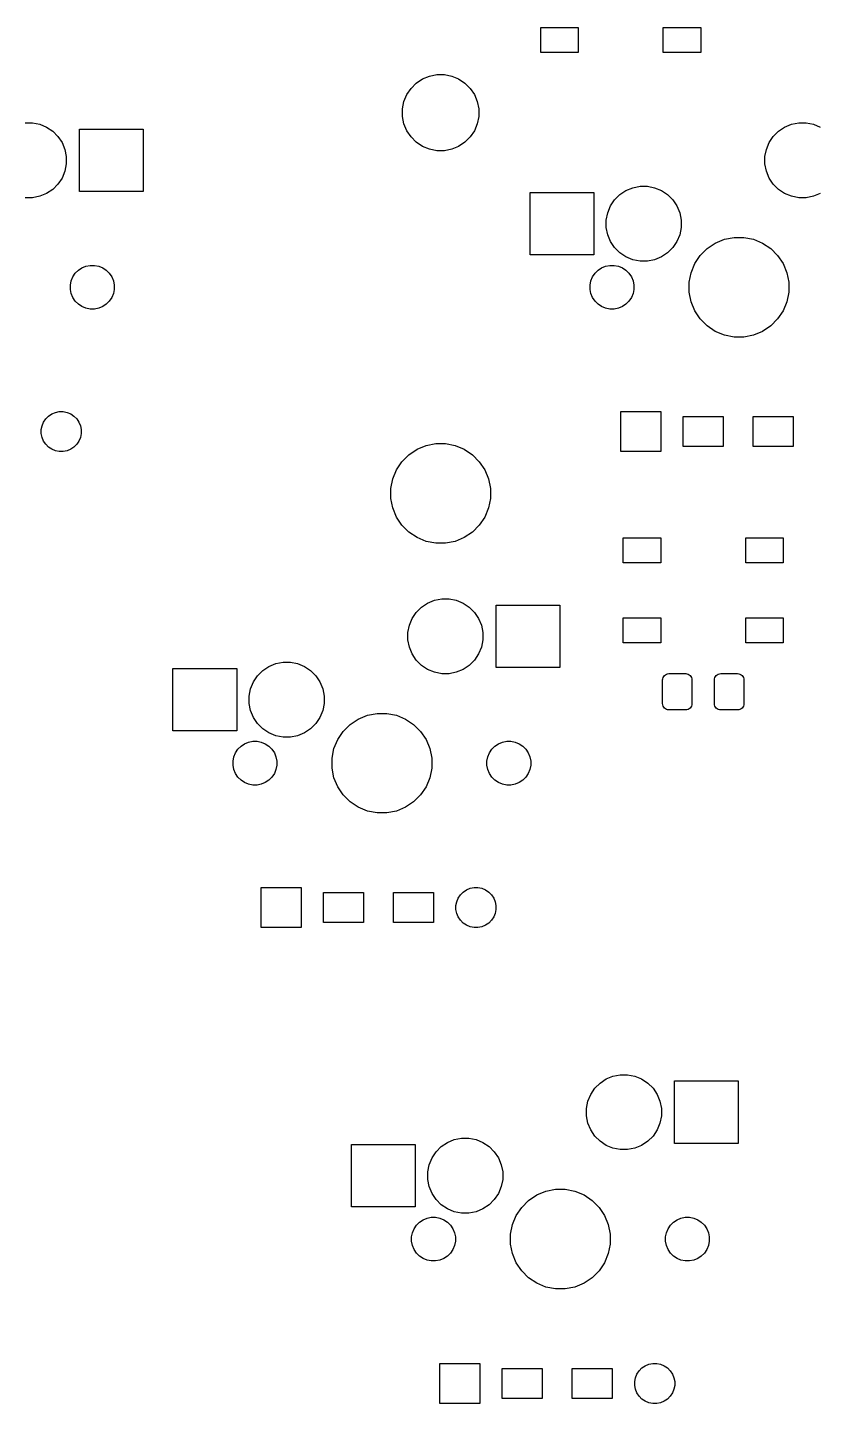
# Model space of a CAD drawing. Extents: x 49 to 351, y -118 to -25.
# Drawn here: x 283.5 to 315, y -116.1 to -61 of the extents above; entities that cross this region are included whole.
import ezdxf

# ---------------------------------------------------------------- set-up
doc = ezdxf.new("R2010")
doc.units = 0
doc.layers.add('BLACK', color=7, linetype='CONTINUOUS')

msp = doc.modelspace()

# ---------------------------------------------------------------- linework, layer by layer
at = {"layer": 'BLACK', "linetype": 'CONTINUOUS'}
for p, q in [((304.013, -62.044), (304.013, -61.044)), ((304.013, -61.044), (305.513, -61.044)), ((305.513, -61.044), (305.513, -62.044)), ((308.913, -62.044), (308.913, -61.044)), ((308.913, -61.044), (310.413, -61.044)), ((310.413, -61.044), (310.413, -62.044)), ((305.513, -62.044), (304.013, -62.044)), ((310.413, -62.044), (308.913, -62.044)), ((298.822, -63.481), (299.034, -63.2687)), ((299.034, -63.2687), (299.284, -63.1019)), ((299.284, -63.1019), (299.561, -62.9871)), ((299.561, -62.9871), (299.856, -62.9285)), ((299.856, -62.9285), (300.156, -62.9285)), ((300.156, -62.9285), (300.45, -62.9871)), ((300.45, -62.9871), (300.728, -63.1019)), ((300.728, -63.1019), (300.977, -63.2687)), ((300.977, -63.2687), (301.19, -63.481)), ((298.54, -64.008), (298.655, -63.7306)), ((298.655, -63.7306), (298.822, -63.481)), ((301.19, -63.481), (301.356, -63.7306)), ((301.356, -63.7306), (301.471, -64.008)), ((298.482, -64.3024), (298.54, -64.008)), ((298.482, -64.6026), (298.482, -64.3024)), ((301.471, -64.008), (301.53, -64.3024)), ((301.53, -64.3024), (301.53, -64.6026)), ((283.38, -64.8575), (283.675, -64.8575)), ((283.675, -64.8575), (283.965, -64.9151)), ((283.965, -64.9151), (284.238, -65.0282)), ((298.54, -64.897), (298.482, -64.6026)), ((298.655, -65.1744), (298.54, -64.897)), ((301.471, -64.897), (301.356, -65.1744)), ((301.53, -64.6026), (301.471, -64.897)), ((313.773, -65.0282), (314.046, -64.9151)), ((314.046, -64.9151), (314.336, -64.8575)), ((314.336, -64.8575), (314.631, -64.8575)), ((314.631, -64.8575), (314.921, -64.9151)), ((314.921, -64.9151), (315.194, -65.0282)), ((284.238, -65.0282), (284.484, -65.1924)), ((284.484, -65.1924), (284.693, -65.4013)), ((284.693, -65.4013), (284.857, -65.647)), ((285.554, -67.6075), (285.554, -65.1075)), ((285.554, -65.1075), (288.104, -65.1075)), ((288.104, -65.1075), (288.104, -67.6075)), ((298.822, -65.424), (298.655, -65.1744)), ((299.034, -65.6363), (298.822, -65.424)), ((301.19, -65.424), (300.977, -65.6363)), ((301.356, -65.1744), (301.19, -65.424)), ((313.154, -65.647), (313.319, -65.4013)), ((313.319, -65.4013), (313.528, -65.1924)), ((313.528, -65.1924), (313.773, -65.0282)), ((284.857, -65.647), (284.97, -65.92)), ((284.97, -65.92), (285.027, -66.2098)), ((299.284, -65.8031), (299.034, -65.6363)), ((299.561, -65.9179), (299.284, -65.8031)), ((299.856, -65.9765), (299.561, -65.9179)), ((300.156, -65.9765), (299.856, -65.9765)), ((300.45, -65.9179), (300.156, -65.9765)), ((300.728, -65.8031), (300.45, -65.9179)), ((300.977, -65.6363), (300.728, -65.8031)), ((312.984, -66.2098), (313.041, -65.92)), ((313.041, -65.92), (313.154, -65.647)), ((285.027, -66.5052), (284.97, -66.795)), ((285.027, -66.2098), (285.027, -66.5052)), ((312.984, -66.5052), (312.984, -66.2098)), ((313.041, -66.795), (312.984, -66.5052)), ((284.857, -67.068), (284.693, -67.3137)), ((284.97, -66.795), (284.857, -67.068)), ((313.154, -67.068), (313.041, -66.795)), ((313.319, -67.3137), (313.154, -67.068)), ((284.238, -67.6868), (283.965, -67.7999)), ((284.484, -67.5226), (284.238, -67.6868)), ((284.693, -67.3137), (284.484, -67.5226)), ((288.104, -67.6075), (285.554, -67.6075)), ((303.584, -70.1475), (303.584, -67.6475)), ((303.584, -67.6475), (306.134, -67.6475)), ((306.134, -67.6475), (306.134, -70.1475)), ((306.969, -67.9413), (307.178, -67.7324)), ((307.178, -67.7324), (307.423, -67.5682)), ((307.423, -67.5682), (307.696, -67.4551)), ((307.696, -67.4551), (307.986, -67.3975)), ((307.986, -67.3975), (308.281, -67.3975)), ((308.281, -67.3975), (308.571, -67.4551)), ((308.571, -67.4551), (308.844, -67.5682)), ((308.844, -67.5682), (309.09, -67.7324)), ((309.09, -67.7324), (309.299, -67.9413)), ((313.528, -67.5226), (313.319, -67.3137)), ((313.773, -67.6868), (313.528, -67.5226)), ((314.046, -67.7999), (313.773, -67.6868)), ((315.194, -67.6868), (314.921, -67.7999)), ((283.675, -67.8575), (283.38, -67.8575)), ((283.965, -67.7999), (283.675, -67.8575)), ((306.691, -68.46), (306.804, -68.187)), ((306.804, -68.187), (306.969, -67.9413)), ((309.299, -67.9413), (309.463, -68.187)), ((309.463, -68.187), (309.576, -68.46)), ((314.336, -67.8575), (314.046, -67.7999)), ((314.631, -67.8575), (314.336, -67.8575)), ((314.921, -67.7999), (314.631, -67.8575)), ((306.634, -68.7498), (306.691, -68.46)), ((306.634, -69.0452), (306.634, -68.7498)), ((309.576, -68.46), (309.634, -68.7498)), ((309.634, -68.7498), (309.634, -69.0452)), ((306.691, -69.335), (306.634, -69.0452)), ((306.804, -69.608), (306.691, -69.335)), ((309.576, -69.335), (309.463, -69.608)), ((309.634, -69.0452), (309.576, -69.335)), ((306.969, -69.8537), (306.804, -69.608)), ((307.178, -70.0626), (306.969, -69.8537)), ((309.299, -69.8537), (309.09, -70.0626)), ((309.463, -69.608), (309.299, -69.8537)), ((310.395, -70.1665), (310.673, -69.8887)), ((310.673, -69.8887), (310.999, -69.6705)), ((310.999, -69.6705), (311.362, -69.5202)), ((311.362, -69.5202), (311.747, -69.4436)), ((311.747, -69.4436), (312.14, -69.4436)), ((312.14, -69.4436), (312.525, -69.5202)), ((312.525, -69.5202), (312.888, -69.6705)), ((312.888, -69.6705), (313.215, -69.8887)), ((313.215, -69.8887), (313.493, -70.1665)), ((306.134, -70.1475), (303.584, -70.1475)), ((307.423, -70.2268), (307.178, -70.0626)), ((307.696, -70.3399), (307.423, -70.2268)), ((307.986, -70.3975), (307.696, -70.3399)), ((308.281, -70.3975), (307.986, -70.3975)), ((308.571, -70.3399), (308.281, -70.3975)), ((308.844, -70.2268), (308.571, -70.3399)), ((309.09, -70.0626), (308.844, -70.2268)), ((310.177, -70.493), (310.395, -70.1665)), ((313.493, -70.1665), (313.711, -70.493)), ((285.226, -71.1823), (285.292, -71.023)), ((285.292, -71.023), (285.388, -70.8797)), ((285.388, -70.8797), (285.51, -70.7578)), ((285.51, -70.7578), (285.653, -70.6621)), ((285.653, -70.6621), (285.812, -70.5961)), ((285.812, -70.5961), (285.981, -70.5625)), ((285.981, -70.5625), (286.154, -70.5625)), ((286.154, -70.5625), (286.323, -70.5961)), ((286.323, -70.5961), (286.482, -70.6621)), ((286.482, -70.6621), (286.625, -70.7578)), ((286.625, -70.7578), (286.747, -70.8797)), ((286.747, -70.8797), (286.843, -71.023)), ((286.843, -71.023), (286.909, -71.1823)), ((306.022, -71.1823), (306.088, -71.023)), ((306.088, -71.023), (306.184, -70.8797)), ((306.184, -70.8797), (306.306, -70.7578)), ((306.306, -70.7578), (306.449, -70.6621)), ((306.449, -70.6621), (306.609, -70.5961)), ((306.609, -70.5961), (306.778, -70.5625)), ((306.778, -70.5625), (306.95, -70.5625)), ((306.95, -70.5625), (307.119, -70.5961)), ((307.119, -70.5961), (307.278, -70.6621)), ((307.278, -70.6621), (307.422, -70.7578)), ((307.422, -70.7578), (307.543, -70.8797)), ((307.543, -70.8797), (307.639, -71.023)), ((307.639, -71.023), (307.705, -71.1823)), ((309.95, -71.2411), (310.026, -70.8559)), ((310.026, -70.8559), (310.177, -70.493)), ((313.711, -70.493), (313.861, -70.8559)), ((313.861, -70.8559), (313.938, -71.2411)), ((285.192, -71.3513), (285.226, -71.1823)), ((285.192, -71.5237), (285.192, -71.3513)), ((285.226, -71.6927), (285.192, -71.5237)), ((286.909, -71.1823), (286.942, -71.3513)), ((286.942, -71.5237), (286.909, -71.6927)), ((286.942, -71.3513), (286.942, -71.5237)), ((305.989, -71.3513), (306.022, -71.1823)), ((305.989, -71.5237), (305.989, -71.3513)), ((306.022, -71.6927), (305.989, -71.5237)), ((307.705, -71.1823), (307.739, -71.3513)), ((307.739, -71.5237), (307.705, -71.6927)), ((307.739, -71.3513), (307.739, -71.5237)), ((309.95, -71.6339), (309.95, -71.2411)), ((313.938, -71.2411), (313.938, -71.6339)), ((285.292, -71.852), (285.226, -71.6927)), ((285.388, -71.9953), (285.292, -71.852)), ((285.51, -72.1172), (285.388, -71.9953)), ((285.653, -72.2129), (285.51, -72.1172)), ((286.625, -72.1172), (286.482, -72.2129)), ((286.747, -71.9953), (286.625, -72.1172)), ((286.843, -71.852), (286.747, -71.9953)), ((286.909, -71.6927), (286.843, -71.852)), ((306.088, -71.852), (306.022, -71.6927)), ((306.184, -71.9953), (306.088, -71.852)), ((306.306, -72.1172), (306.184, -71.9953)), ((306.449, -72.2129), (306.306, -72.1172)), ((307.422, -72.1172), (307.278, -72.2129)), ((307.543, -71.9953), (307.422, -72.1172)), ((307.639, -71.852), (307.543, -71.9953)), ((307.705, -71.6927), (307.639, -71.852)), ((310.026, -72.0191), (309.95, -71.6339)), ((310.177, -72.382), (310.026, -72.0191)), ((313.861, -72.0191), (313.711, -72.382)), ((313.938, -71.6339), (313.861, -72.0191)), ((285.812, -72.2789), (285.653, -72.2129)), ((285.981, -72.3125), (285.812, -72.2789)), ((286.154, -72.3125), (285.981, -72.3125)), ((286.323, -72.2789), (286.154, -72.3125)), ((286.482, -72.2129), (286.323, -72.2789)), ((306.609, -72.2789), (306.449, -72.2129)), ((306.778, -72.3125), (306.609, -72.2789)), ((306.95, -72.3125), (306.778, -72.3125)), ((307.119, -72.2789), (306.95, -72.3125)), ((307.278, -72.2129), (307.119, -72.2789)), ((310.395, -72.7085), (310.177, -72.382)), ((313.711, -72.382), (313.493, -72.7085)), ((310.673, -72.9863), (310.395, -72.7085)), ((310.999, -73.2045), (310.673, -72.9863)), ((311.362, -73.3548), (310.999, -73.2045)), ((312.888, -73.2045), (312.525, -73.3548)), ((313.215, -72.9863), (312.888, -73.2045)), ((313.493, -72.7085), (313.215, -72.9863)), ((311.747, -73.4314), (311.362, -73.3548)), ((312.14, -73.4314), (311.747, -73.4314)), ((312.525, -73.3548), (312.14, -73.4314)), ((284.314, -76.5946), (284.445, -76.507)), ((284.445, -76.507), (284.591, -76.4467)), ((284.591, -76.4467), (284.745, -76.416)), ((284.745, -76.416), (284.903, -76.416)), ((284.903, -76.416), (285.057, -76.4467)), ((285.057, -76.4467), (285.203, -76.507)), ((285.203, -76.507), (285.334, -76.5946)), ((307.212, -78.016), (307.212, -76.416)), ((307.212, -76.416), (308.812, -76.416)), ((308.812, -76.416), (308.812, -78.016)), ((284.024, -77.1372), (284.055, -76.9826)), ((284.055, -76.9826), (284.115, -76.8371)), ((284.115, -76.8371), (284.203, -76.706)), ((284.203, -76.706), (284.314, -76.5946)), ((285.334, -76.5946), (285.445, -76.706)), ((285.445, -76.706), (285.533, -76.8371)), ((285.533, -76.8371), (285.593, -76.9826)), ((285.593, -76.9826), (285.624, -77.1372)), ((309.712, -77.816), (309.712, -76.616)), ((309.712, -76.616), (311.312, -76.616)), ((311.312, -76.616), (311.312, -77.816)), ((312.512, -77.816), (312.512, -76.616)), ((312.512, -76.616), (314.112, -76.616)), ((314.112, -76.616), (314.112, -77.816)), ((284.024, -77.2948), (284.024, -77.1372)), ((284.055, -77.4494), (284.024, -77.2948)), ((284.115, -77.5949), (284.055, -77.4494)), ((284.203, -77.726), (284.115, -77.5949)), ((285.533, -77.5949), (285.445, -77.726)), ((285.593, -77.4494), (285.533, -77.5949)), ((285.624, -77.2948), (285.593, -77.4494)), ((285.624, -77.1372), (285.624, -77.2948)), ((284.314, -77.8374), (284.203, -77.726)), ((284.445, -77.925), (284.314, -77.8374)), ((284.591, -77.9853), (284.445, -77.925)), ((284.745, -78.016), (284.591, -77.9853)), ((284.903, -78.016), (284.745, -78.016)), ((285.057, -77.9853), (284.903, -78.016)), ((285.203, -77.925), (285.057, -77.9853)), ((285.334, -77.8374), (285.203, -77.925)), ((285.445, -77.726), (285.334, -77.8374)), ((298.457, -78.4215), (298.735, -78.1437)), ((298.735, -78.1437), (299.061, -77.9255)), ((299.061, -77.9255), (299.424, -77.7752)), ((299.424, -77.7752), (299.809, -77.6986)), ((299.809, -77.6986), (300.202, -77.6986)), ((300.202, -77.6986), (300.587, -77.7752)), ((300.587, -77.7752), (300.95, -77.9255)), ((300.95, -77.9255), (301.277, -78.1437)), ((301.277, -78.1437), (301.555, -78.4215)), ((308.812, -78.016), (307.212, -78.016)), ((311.312, -77.816), (309.712, -77.816)), ((314.112, -77.816), (312.512, -77.816)), ((298.088, -79.1109), (298.239, -78.748)), ((298.239, -78.748), (298.457, -78.4215)), ((301.555, -78.4215), (301.773, -78.748)), ((301.773, -78.748), (301.923, -79.1109)), ((298.012, -79.4961), (298.088, -79.1109)), ((301.923, -79.1109), (302, -79.4961)), ((298.012, -79.8889), (298.012, -79.4961)), ((302, -79.4961), (302, -79.8889)), ((298.088, -80.2741), (298.012, -79.8889)), ((298.239, -80.637), (298.088, -80.2741)), ((301.923, -80.2741), (301.773, -80.637)), ((302, -79.8889), (301.923, -80.2741)), ((298.457, -80.9635), (298.239, -80.637)), ((301.773, -80.637), (301.555, -80.9635)), ((298.735, -81.2413), (298.457, -80.9635)), ((299.061, -81.4595), (298.735, -81.2413)), ((299.424, -81.6098), (299.061, -81.4595)), ((300.95, -81.4595), (300.587, -81.6098)), ((301.277, -81.2413), (300.95, -81.4595)), ((301.555, -80.9635), (301.277, -81.2413)), ((307.315, -82.466), (307.315, -81.466)), ((307.315, -81.466), (308.815, -81.466)), ((308.815, -81.466), (308.815, -82.466)), ((312.215, -82.466), (312.215, -81.466)), ((312.215, -81.466), (313.715, -81.466)), ((313.715, -81.466), (313.715, -82.466)), ((299.809, -81.6864), (299.424, -81.6098)), ((300.202, -81.6864), (299.809, -81.6864)), ((300.587, -81.6098), (300.202, -81.6864)), ((308.815, -82.466), (307.315, -82.466)), ((313.715, -82.466), (312.215, -82.466)), ((299.031, -84.4513), (299.24, -84.2424)), ((299.24, -84.2424), (299.486, -84.0782)), ((299.486, -84.0782), (299.759, -83.9651)), ((299.759, -83.9651), (300.049, -83.9075)), ((300.049, -83.9075), (300.344, -83.9075)), ((300.344, -83.9075), (300.634, -83.9651)), ((300.634, -83.9651), (300.907, -84.0782)), ((300.907, -84.0782), (301.152, -84.2424)), ((301.152, -84.2424), (301.361, -84.4513)), ((302.223, -86.6575), (302.223, -84.1575)), ((302.223, -84.1575), (304.773, -84.1575)), ((304.773, -84.1575), (304.773, -86.6575)), ((298.754, -84.97), (298.867, -84.697)), ((298.867, -84.697), (299.031, -84.4513)), ((301.361, -84.4513), (301.526, -84.697)), ((301.526, -84.697), (301.639, -84.97)), ((307.315, -85.666), (307.315, -84.666)), ((307.315, -84.666), (308.815, -84.666)), ((308.815, -84.666), (308.815, -85.666)), ((312.215, -85.666), (312.215, -84.666)), ((312.215, -84.666), (313.715, -84.666)), ((313.715, -84.666), (313.715, -85.666)), ((298.696, -85.2598), (298.754, -84.97)), ((298.696, -85.5552), (298.696, -85.2598)), ((301.639, -84.97), (301.696, -85.2598)), ((301.696, -85.2598), (301.696, -85.5552)), ((298.754, -85.845), (298.696, -85.5552)), ((298.867, -86.118), (298.754, -85.845)), ((301.639, -85.845), (301.526, -86.118)), ((301.696, -85.5552), (301.639, -85.845)), ((308.815, -85.666), (307.315, -85.666)), ((313.715, -85.666), (312.215, -85.666)), ((293.409, -86.5051), (293.699, -86.4475)), ((293.699, -86.4475), (293.994, -86.4475)), ((293.994, -86.4475), (294.284, -86.5051)), ((299.031, -86.3637), (298.867, -86.118)), ((299.24, -86.5726), (299.031, -86.3637)), ((301.361, -86.3637), (301.152, -86.5726)), ((301.526, -86.118), (301.361, -86.3637)), ((289.296, -89.1975), (289.296, -86.6975)), ((289.296, -86.6975), (291.846, -86.6975)), ((291.846, -86.6975), (291.846, -89.1975)), ((292.517, -87.237), (292.681, -86.9913)), ((292.681, -86.9913), (292.89, -86.7824)), ((292.89, -86.7824), (293.136, -86.6182)), ((293.136, -86.6182), (293.409, -86.5051)), ((294.284, -86.5051), (294.557, -86.6182)), ((294.557, -86.6182), (294.802, -86.7824)), ((294.802, -86.7824), (295.011, -86.9913)), ((295.011, -86.9913), (295.176, -87.237)), ((299.486, -86.7368), (299.24, -86.5726)), ((299.759, -86.8499), (299.486, -86.7368)), ((300.049, -86.9075), (299.759, -86.8499)), ((300.344, -86.9075), (300.049, -86.9075)), ((300.634, -86.8499), (300.344, -86.9075)), ((300.907, -86.7368), (300.634, -86.8499)), ((301.152, -86.5726), (300.907, -86.7368)), ((304.773, -86.6575), (302.223, -86.6575)), ((308.932, -87.0161), (308.963, -86.9782)), ((308.963, -86.9782), (309.001, -86.9471)), ((309.001, -86.9471), (309.044, -86.924)), ((309.044, -86.924), (309.091, -86.9098)), ((309.091, -86.9098), (309.14, -86.905)), ((309.14, -86.905), (309.815, -86.905)), ((309.815, -86.905), (309.864, -86.9098)), ((309.864, -86.9098), (309.911, -86.924)), ((309.911, -86.924), (309.954, -86.9471)), ((309.954, -86.9471), (309.992, -86.9782)), ((309.992, -86.9782), (310.023, -87.0161)), ((311.007, -87.0161), (311.038, -86.9782)), ((311.038, -86.9782), (311.076, -86.9471)), ((311.076, -86.9471), (311.119, -86.924)), ((311.119, -86.924), (311.166, -86.9098)), ((311.166, -86.9098), (311.215, -86.905)), ((311.215, -86.905), (311.89, -86.905)), ((311.89, -86.905), (311.939, -86.9098)), ((311.939, -86.9098), (311.986, -86.924)), ((311.986, -86.924), (312.029, -86.9471)), ((312.029, -86.9471), (312.067, -86.9782)), ((312.067, -86.9782), (312.098, -87.0161)), ((292.346, -87.7998), (292.404, -87.51)), ((292.404, -87.51), (292.517, -87.237)), ((295.176, -87.237), (295.289, -87.51)), ((295.289, -87.51), (295.346, -87.7998)), ((308.89, -87.155), (308.895, -87.1062)), ((308.89, -88.105), (308.89, -87.155)), ((308.895, -87.1062), (308.909, -87.0593)), ((308.909, -87.0593), (308.932, -87.0161)), ((310.023, -87.0161), (310.046, -87.0593)), ((310.046, -87.0593), (310.06, -87.1062)), ((310.06, -87.1062), (310.065, -87.155)), ((310.065, -87.155), (310.065, -88.105)), ((310.965, -87.155), (310.97, -87.1062)), ((310.965, -88.105), (310.965, -87.155)), ((310.97, -87.1062), (310.984, -87.0593)), ((310.984, -87.0593), (311.007, -87.0161)), ((312.098, -87.0161), (312.121, -87.0593)), ((312.121, -87.0593), (312.135, -87.1062)), ((312.135, -87.1062), (312.14, -87.155)), ((312.14, -87.155), (312.14, -88.105)), ((292.346, -88.0952), (292.346, -87.7998)), ((292.404, -88.385), (292.346, -88.0952)), ((295.346, -88.0952), (295.289, -88.385)), ((295.346, -87.7998), (295.346, -88.0952)), ((308.895, -88.1538), (308.89, -88.105)), ((310.065, -88.105), (310.06, -88.1538)), ((310.97, -88.1538), (310.965, -88.105)), ((312.14, -88.105), (312.135, -88.1538)), ((292.517, -88.658), (292.404, -88.385)), ((292.681, -88.9037), (292.517, -88.658)), ((295.176, -88.658), (295.011, -88.9037)), ((295.289, -88.385), (295.176, -88.658)), ((296.712, -88.7205), (297.075, -88.5702)), ((297.075, -88.5702), (297.46, -88.4936)), ((297.46, -88.4936), (297.853, -88.4936)), ((297.853, -88.4936), (298.238, -88.5702)), ((298.238, -88.5702), (298.601, -88.7205)), ((308.909, -88.2007), (308.895, -88.1538)), ((308.932, -88.2439), (308.909, -88.2007)), ((308.963, -88.2818), (308.932, -88.2439)), ((309.001, -88.3129), (308.963, -88.2818)), ((309.044, -88.336), (309.001, -88.3129)), ((309.091, -88.3502), (309.044, -88.336)), ((309.14, -88.355), (309.091, -88.3502)), ((309.815, -88.355), (309.14, -88.355)), ((309.864, -88.3502), (309.815, -88.355)), ((309.911, -88.336), (309.864, -88.3502)), ((309.954, -88.3129), (309.911, -88.336)), ((309.992, -88.2818), (309.954, -88.3129)), ((310.023, -88.2439), (309.992, -88.2818)), ((310.046, -88.2007), (310.023, -88.2439)), ((310.06, -88.1538), (310.046, -88.2007)), ((310.984, -88.2007), (310.97, -88.1538)), ((311.007, -88.2439), (310.984, -88.2007)), ((311.038, -88.2818), (311.007, -88.2439)), ((311.076, -88.3129), (311.038, -88.2818)), ((311.119, -88.336), (311.076, -88.3129)), ((311.166, -88.3502), (311.119, -88.336)), ((311.215, -88.355), (311.166, -88.3502)), ((311.89, -88.355), (311.215, -88.355)), ((311.939, -88.3502), (311.89, -88.355)), ((311.986, -88.336), (311.939, -88.3502)), ((312.029, -88.3129), (311.986, -88.336)), ((312.067, -88.2818), (312.029, -88.3129)), ((312.098, -88.2439), (312.067, -88.2818)), ((312.121, -88.2007), (312.098, -88.2439)), ((312.135, -88.1538), (312.121, -88.2007)), ((291.846, -89.1975), (289.296, -89.1975)), ((292.89, -89.1126), (292.681, -88.9037)), ((293.136, -89.2768), (292.89, -89.1126)), ((294.802, -89.1126), (294.557, -89.2768)), ((295.011, -88.9037), (294.802, -89.1126)), ((295.889, -89.543), (296.107, -89.2165)), ((296.107, -89.2165), (296.385, -88.9387)), ((296.385, -88.9387), (296.712, -88.7205)), ((298.601, -88.7205), (298.927, -88.9387)), ((298.927, -88.9387), (299.205, -89.2165)), ((299.205, -89.2165), (299.423, -89.543)), ((292.018, -89.8078), (292.162, -89.7121)), ((292.162, -89.7121), (292.321, -89.6461)), ((292.321, -89.6461), (292.49, -89.6125)), ((292.49, -89.6125), (292.662, -89.6125)), ((292.662, -89.6125), (292.831, -89.6461)), ((292.831, -89.6461), (292.991, -89.7121)), ((292.991, -89.7121), (293.134, -89.8078)), ((293.409, -89.3899), (293.136, -89.2768)), ((293.699, -89.4475), (293.409, -89.3899)), ((293.994, -89.4475), (293.699, -89.4475)), ((294.284, -89.3899), (293.994, -89.4475)), ((294.557, -89.2768), (294.284, -89.3899)), ((295.739, -89.9059), (295.889, -89.543)), ((299.423, -89.543), (299.574, -89.9059)), ((302.178, -89.8078), (302.322, -89.7121)), ((302.322, -89.7121), (302.481, -89.6461)), ((302.481, -89.6461), (302.65, -89.6125)), ((302.65, -89.6125), (302.822, -89.6125)), ((302.822, -89.6125), (302.991, -89.6461)), ((302.991, -89.6461), (303.151, -89.7121)), ((303.151, -89.7121), (303.294, -89.8078)), ((291.701, -90.4013), (291.735, -90.2323)), ((291.735, -90.2323), (291.801, -90.073)), ((291.801, -90.073), (291.897, -89.9297)), ((291.897, -89.9297), (292.018, -89.8078)), ((293.134, -89.8078), (293.256, -89.9297)), ((293.256, -89.9297), (293.352, -90.073)), ((293.352, -90.073), (293.418, -90.2323)), ((293.418, -90.2323), (293.451, -90.4013)), ((295.662, -90.2911), (295.739, -89.9059)), ((295.662, -90.6839), (295.662, -90.2911)), ((299.574, -89.9059), (299.65, -90.2911)), ((299.65, -90.2911), (299.65, -90.6839)), ((301.861, -90.4013), (301.895, -90.2323)), ((301.895, -90.2323), (301.961, -90.073)), ((301.961, -90.073), (302.057, -89.9297)), ((302.057, -89.9297), (302.178, -89.8078)), ((303.294, -89.8078), (303.416, -89.9297)), ((303.416, -89.9297), (303.512, -90.073)), ((303.512, -90.073), (303.578, -90.2323)), ((303.578, -90.2323), (303.611, -90.4013)), ((291.701, -90.5737), (291.701, -90.4013)), ((291.735, -90.7427), (291.701, -90.5737)), ((291.801, -90.902), (291.735, -90.7427)), ((293.418, -90.7427), (293.352, -90.902)), ((293.451, -90.5737), (293.418, -90.7427)), ((293.451, -90.4013), (293.451, -90.5737)), ((295.739, -91.0691), (295.662, -90.6839)), ((299.65, -90.6839), (299.574, -91.0691)), ((301.861, -90.5737), (301.861, -90.4013)), ((301.895, -90.7427), (301.861, -90.5737)), ((301.961, -90.902), (301.895, -90.7427)), ((303.578, -90.7427), (303.512, -90.902)), ((303.611, -90.5737), (303.578, -90.7427)), ((303.611, -90.4013), (303.611, -90.5737)), ((291.897, -91.0453), (291.801, -90.902)), ((292.018, -91.1672), (291.897, -91.0453)), ((292.162, -91.2629), (292.018, -91.1672)), ((292.321, -91.3289), (292.162, -91.2629)), ((292.49, -91.3625), (292.321, -91.3289)), ((292.662, -91.3625), (292.49, -91.3625)), ((292.831, -91.3289), (292.662, -91.3625)), ((292.991, -91.2629), (292.831, -91.3289)), ((293.134, -91.1672), (292.991, -91.2629)), ((293.256, -91.0453), (293.134, -91.1672)), ((293.352, -90.902), (293.256, -91.0453)), ((295.889, -91.432), (295.739, -91.0691)), ((299.574, -91.0691), (299.423, -91.432)), ((302.057, -91.0453), (301.961, -90.902)), ((302.178, -91.1672), (302.057, -91.0453)), ((302.322, -91.2629), (302.178, -91.1672)), ((302.481, -91.3289), (302.322, -91.2629)), ((302.65, -91.3625), (302.481, -91.3289)), ((302.822, -91.3625), (302.65, -91.3625)), ((302.991, -91.3289), (302.822, -91.3625)), ((303.151, -91.2629), (302.991, -91.3289)), ((303.294, -91.1672), (303.151, -91.2629)), ((303.416, -91.0453), (303.294, -91.1672)), ((303.512, -90.902), (303.416, -91.0453)), ((296.107, -91.7585), (295.889, -91.432)), ((296.385, -92.0363), (296.107, -91.7585)), ((299.205, -91.7585), (298.927, -92.0363)), ((299.423, -91.432), (299.205, -91.7585)), ((296.712, -92.2545), (296.385, -92.0363)), ((297.075, -92.4048), (296.712, -92.2545)), ((297.46, -92.4814), (297.075, -92.4048)), ((297.853, -92.4814), (297.46, -92.4814)), ((298.238, -92.4048), (297.853, -92.4814)), ((298.601, -92.2545), (298.238, -92.4048)), ((298.927, -92.0363), (298.601, -92.2545)), ((292.821, -97.066), (292.821, -95.466)), ((292.821, -95.466), (294.421, -95.466)), ((294.421, -95.466), (294.421, -97.066)), ((295.321, -96.866), (295.321, -95.666)), ((295.321, -95.666), (296.921, -95.666)), ((296.921, -95.666), (296.921, -96.866)), ((298.121, -96.866), (298.121, -95.666)), ((298.121, -95.666), (299.721, -95.666)), ((299.721, -95.666), (299.721, -96.866)), ((300.712, -95.8871), (300.8, -95.756)), ((300.8, -95.756), (300.911, -95.6446)), ((300.911, -95.6446), (301.042, -95.557)), ((301.042, -95.557), (301.188, -95.4967)), ((301.188, -95.4967), (301.342, -95.466)), ((301.342, -95.466), (301.5, -95.466)), ((301.5, -95.466), (301.654, -95.4967)), ((301.654, -95.4967), (301.8, -95.557)), ((301.8, -95.557), (301.931, -95.6446)), ((301.931, -95.6446), (302.042, -95.756)), ((302.042, -95.756), (302.13, -95.8871)), ((300.621, -96.1872), (300.652, -96.0326)), ((300.621, -96.3448), (300.621, -96.1872)), ((300.652, -96.4994), (300.621, -96.3448)), ((300.652, -96.0326), (300.712, -95.8871)), ((302.13, -95.8871), (302.19, -96.0326)), ((302.19, -96.0326), (302.221, -96.1872)), ((302.221, -96.3448), (302.19, -96.4994)), ((302.221, -96.1872), (302.221, -96.3448)), ((296.921, -96.866), (295.321, -96.866)), ((299.721, -96.866), (298.121, -96.866)), ((300.712, -96.6449), (300.652, -96.4994)), ((300.8, -96.776), (300.712, -96.6449)), ((300.911, -96.8874), (300.8, -96.776)), ((301.042, -96.975), (300.911, -96.8874)), ((301.931, -96.8874), (301.8, -96.975)), ((302.042, -96.776), (301.931, -96.8874)), ((302.13, -96.6449), (302.042, -96.776)), ((302.19, -96.4994), (302.13, -96.6449)), ((294.421, -97.066), (292.821, -97.066)), ((301.188, -97.0353), (301.042, -96.975)), ((301.342, -97.066), (301.188, -97.0353)), ((301.5, -97.066), (301.342, -97.066)), ((301.654, -97.0353), (301.5, -97.066)), ((301.8, -96.975), (301.654, -97.0353)), ((306.902, -103.015), (307.192, -102.957)), ((307.192, -102.957), (307.488, -102.957)), ((307.488, -102.957), (307.778, -103.015)), ((306.011, -103.747), (306.175, -103.501)), ((306.175, -103.501), (306.384, -103.292)), ((306.384, -103.292), (306.629, -103.128)), ((306.629, -103.128), (306.902, -103.015)), ((307.778, -103.015), (308.051, -103.128)), ((308.051, -103.128), (308.296, -103.292)), ((308.296, -103.292), (308.505, -103.501)), ((308.505, -103.501), (308.669, -103.747)), ((309.367, -105.707), (309.367, -103.207)), ((309.367, -103.207), (311.917, -103.207)), ((311.917, -103.207), (311.917, -105.707)), ((305.84, -104.31), (305.898, -104.02)), ((305.898, -104.02), (306.011, -103.747)), ((308.669, -103.747), (308.782, -104.02)), ((308.782, -104.02), (308.84, -104.31)), ((305.84, -104.605), (305.84, -104.31)), ((305.898, -104.895), (305.84, -104.605)), ((308.84, -104.605), (308.782, -104.895)), ((308.84, -104.31), (308.84, -104.605)), ((306.011, -105.168), (305.898, -104.895)), ((306.175, -105.414), (306.011, -105.168)), ((308.669, -105.168), (308.505, -105.414)), ((308.782, -104.895), (308.669, -105.168)), ((300.034, -105.832), (300.279, -105.668)), ((300.279, -105.668), (300.552, -105.555)), ((300.552, -105.555), (300.842, -105.498)), ((300.842, -105.498), (301.138, -105.498)), ((301.138, -105.498), (301.428, -105.555)), ((301.428, -105.555), (301.701, -105.668)), ((301.701, -105.668), (301.946, -105.832)), ((306.384, -105.623), (306.175, -105.414)), ((306.629, -105.787), (306.384, -105.623)), ((308.296, -105.623), (308.051, -105.787)), ((308.505, -105.414), (308.296, -105.623)), ((311.917, -105.707), (309.367, -105.707)), ((296.44, -108.247), (296.44, -105.748)), ((296.44, -105.748), (298.99, -105.748)), ((298.99, -105.748), (298.99, -108.247)), ((299.548, -106.56), (299.661, -106.287)), ((299.661, -106.287), (299.825, -106.041)), ((299.825, -106.041), (300.034, -105.832)), ((301.946, -105.832), (302.155, -106.041)), ((302.155, -106.041), (302.319, -106.287)), ((302.319, -106.287), (302.432, -106.56)), ((306.902, -105.9), (306.629, -105.787)), ((307.192, -105.957), (306.902, -105.9)), ((307.488, -105.957), (307.192, -105.957)), ((307.778, -105.9), (307.488, -105.957)), ((308.051, -105.787), (307.778, -105.9)), ((299.49, -106.85), (299.548, -106.56)), ((302.432, -106.56), (302.49, -106.85)), ((299.49, -107.145), (299.49, -106.85)), ((299.548, -107.435), (299.49, -107.145)), ((302.49, -107.145), (302.432, -107.435)), ((302.49, -106.85), (302.49, -107.145)), ((299.661, -107.708), (299.548, -107.435)), ((299.825, -107.954), (299.661, -107.708)), ((302.319, -107.708), (302.155, -107.954)), ((302.432, -107.435), (302.319, -107.708)), ((303.529, -107.989), (303.856, -107.771)), ((303.856, -107.771), (304.218, -107.62)), ((304.218, -107.62), (304.604, -107.544)), ((304.604, -107.544), (304.996, -107.544)), ((304.996, -107.544), (305.382, -107.62)), ((305.382, -107.62), (305.744, -107.771)), ((305.744, -107.771), (306.071, -107.989)), ((298.99, -108.247), (296.44, -108.247)), ((300.034, -108.163), (299.825, -107.954)), ((300.279, -108.327), (300.034, -108.163)), ((300.552, -108.44), (300.279, -108.327)), ((300.842, -108.497), (300.552, -108.44)), ((301.428, -108.44), (301.138, -108.497)), ((301.701, -108.327), (301.428, -108.44)), ((301.946, -108.163), (301.701, -108.327)), ((302.155, -107.954), (301.946, -108.163)), ((303.033, -108.593), (303.251, -108.266)), ((303.251, -108.266), (303.529, -107.989)), ((306.071, -107.989), (306.349, -108.266)), ((306.349, -108.266), (306.567, -108.593)), ((298.945, -109.123), (299.04, -108.98)), ((299.04, -108.98), (299.162, -108.858)), ((299.162, -108.858), (299.306, -108.762)), ((299.306, -108.762), (299.465, -108.696)), ((299.465, -108.696), (299.634, -108.662)), ((299.634, -108.662), (299.806, -108.662)), ((299.806, -108.662), (299.975, -108.696)), ((299.975, -108.696), (300.134, -108.762)), ((300.134, -108.762), (300.278, -108.858)), ((300.278, -108.858), (300.4, -108.98)), ((300.4, -108.98), (300.495, -109.123)), ((301.138, -108.497), (300.842, -108.497)), ((302.806, -109.341), (302.883, -108.956)), ((302.883, -108.956), (303.033, -108.593)), ((306.567, -108.593), (306.717, -108.956)), ((306.717, -108.956), (306.794, -109.341)), ((309.105, -109.123), (309.2, -108.98)), ((309.2, -108.98), (309.322, -108.858)), ((309.322, -108.858), (309.466, -108.762)), ((309.466, -108.762), (309.625, -108.696)), ((309.625, -108.696), (309.794, -108.662)), ((309.794, -108.662), (309.966, -108.662)), ((309.966, -108.662), (310.135, -108.696)), ((310.135, -108.696), (310.294, -108.762)), ((310.294, -108.762), (310.438, -108.858)), ((310.438, -108.858), (310.56, -108.98)), ((310.56, -108.98), (310.655, -109.123)), ((298.845, -109.451), (298.879, -109.282)), ((298.845, -109.624), (298.845, -109.451)), ((298.879, -109.282), (298.945, -109.123)), ((300.495, -109.123), (300.561, -109.282)), ((300.561, -109.282), (300.595, -109.451)), ((300.595, -109.451), (300.595, -109.624)), ((302.806, -109.734), (302.806, -109.341)), ((306.794, -109.341), (306.794, -109.734)), ((309.005, -109.451), (309.039, -109.282)), ((309.005, -109.624), (309.005, -109.451)), ((309.039, -109.282), (309.105, -109.123)), ((310.655, -109.123), (310.721, -109.282)), ((310.721, -109.282), (310.755, -109.451)), ((310.755, -109.451), (310.755, -109.624)), ((298.879, -109.793), (298.845, -109.624)), ((298.945, -109.952), (298.879, -109.793)), ((299.04, -110.095), (298.945, -109.952)), ((299.162, -110.217), (299.04, -110.095)), ((300.4, -110.095), (300.278, -110.217)), ((300.495, -109.952), (300.4, -110.095)), ((300.561, -109.793), (300.495, -109.952)), ((300.595, -109.624), (300.561, -109.793)), ((302.883, -110.119), (302.806, -109.734)), ((303.033, -110.482), (302.883, -110.119)), ((306.717, -110.119), (306.567, -110.482)), ((306.794, -109.734), (306.717, -110.119)), ((309.039, -109.793), (309.005, -109.624)), ((309.105, -109.952), (309.039, -109.793)), ((309.2, -110.095), (309.105, -109.952)), ((309.322, -110.217), (309.2, -110.095)), ((310.56, -110.095), (310.438, -110.217)), ((310.655, -109.952), (310.56, -110.095)), ((310.721, -109.793), (310.655, -109.952)), ((310.755, -109.624), (310.721, -109.793)), ((299.306, -110.313), (299.162, -110.217)), ((299.465, -110.379), (299.306, -110.313)), ((299.634, -110.412), (299.465, -110.379)), ((299.806, -110.412), (299.634, -110.412)), ((299.975, -110.379), (299.806, -110.412)), ((300.134, -110.313), (299.975, -110.379)), ((300.278, -110.217), (300.134, -110.313)), ((303.251, -110.809), (303.033, -110.482)), ((306.567, -110.482), (306.349, -110.809)), ((309.466, -110.313), (309.322, -110.217)), ((309.625, -110.379), (309.466, -110.313)), ((309.794, -110.412), (309.625, -110.379)), ((309.966, -110.412), (309.794, -110.412)), ((310.135, -110.379), (309.966, -110.412)), ((310.294, -110.313), (310.135, -110.379)), ((310.438, -110.217), (310.294, -110.313)), ((303.529, -111.086), (303.251, -110.809)), ((303.856, -111.304), (303.529, -111.086)), ((306.071, -111.086), (305.744, -111.304)), ((306.349, -110.809), (306.071, -111.086)), ((304.218, -111.455), (303.856, -111.304)), ((304.604, -111.531), (304.218, -111.455)), ((304.996, -111.531), (304.604, -111.531)), ((305.382, -111.455), (304.996, -111.531)), ((305.744, -111.304), (305.382, -111.455)), ((299.973, -116.116), (299.973, -114.516)), ((299.973, -114.516), (301.573, -114.516)), ((301.573, -114.516), (301.573, -116.116)), ((308.194, -114.607), (308.34, -114.547)), ((308.34, -114.547), (308.494, -114.516)), ((308.494, -114.516), (308.652, -114.516)), ((308.652, -114.516), (308.806, -114.547)), ((308.806, -114.547), (308.952, -114.607)), ((302.473, -115.916), (302.473, -114.716)), ((302.473, -114.716), (304.073, -114.716)), ((304.073, -114.716), (304.073, -115.916)), ((305.273, -115.916), (305.273, -114.716)), ((305.273, -114.716), (306.873, -114.716)), ((306.873, -114.716), (306.873, -115.916)), ((307.773, -115.237), (307.804, -115.083)), ((307.804, -115.083), (307.864, -114.937)), ((307.864, -114.937), (307.952, -114.806)), ((307.952, -114.806), (308.063, -114.695)), ((308.063, -114.695), (308.194, -114.607)), ((308.952, -114.607), (309.083, -114.695)), ((309.083, -114.695), (309.194, -114.806)), ((309.194, -114.806), (309.282, -114.937)), ((309.282, -114.937), (309.342, -115.083)), ((309.342, -115.083), (309.373, -115.237)), ((307.773, -115.395), (307.773, -115.237)), ((307.804, -115.549), (307.773, -115.395)), ((307.864, -115.695), (307.804, -115.549)), ((309.342, -115.549), (309.282, -115.695)), ((309.373, -115.395), (309.342, -115.549)), ((309.373, -115.237), (309.373, -115.395)), ((301.573, -116.116), (299.973, -116.116)), ((304.073, -115.916), (302.473, -115.916)), ((306.873, -115.916), (305.273, -115.916)), ((307.952, -115.826), (307.864, -115.695)), ((308.063, -115.937), (307.952, -115.826)), ((308.194, -116.025), (308.063, -115.937)), ((308.34, -116.085), (308.194, -116.025)), ((308.494, -116.116), (308.34, -116.085)), ((308.652, -116.116), (308.494, -116.116)), ((308.806, -116.085), (308.652, -116.116)), ((308.952, -116.025), (308.806, -116.085)), ((309.083, -115.937), (308.952, -116.025)), ((309.194, -115.826), (309.083, -115.937)), ((309.282, -115.695), (309.194, -115.826))]:
    msp.add_line(p, q, dxfattribs=at)

doc.saveas('drawing.dxf')
